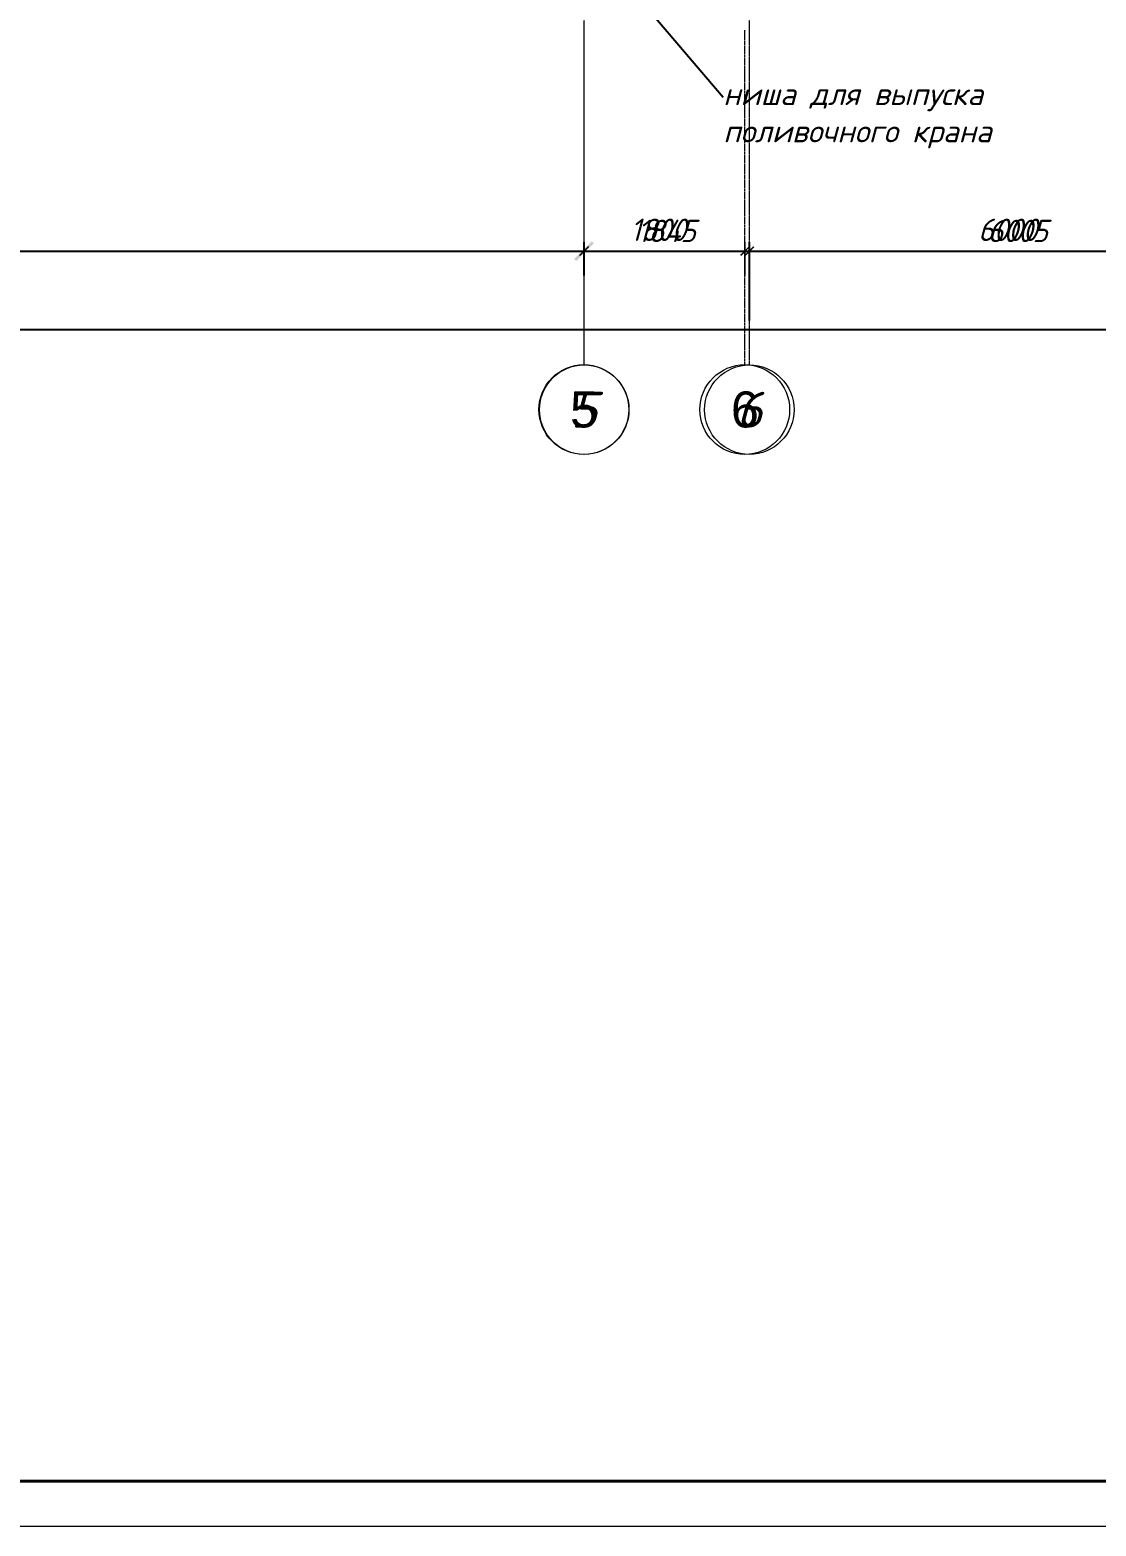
# Model space of a CAD drawing. Header units: millimetres. Extents: x -10178924 to 11692288, y -947381 to 58396.
# Drawn here: x 726361 to 738282, y -845976 to -829243 of the extents above; entities that cross this region are included whole.
import ezdxf
from ezdxf.enums import TextEntityAlignment as Align

# ---------------------------------------------------------------- set-up
doc = ezdxf.new("R2010")
doc.units = ezdxf.units.MM
doc.linetypes.add('осевая', pattern=[50.8, 31.75, -6.35, 6.35, -6.35])
doc.layers.add('PDF _Ramka', color=7, linetype='Continuous')
doc.layers.add('PDF _Размеры осевые', color=7, linetype='Continuous', true_color=0x5d6970)
for name, color, linetype, lineweight in [('PDF _Текст', 7, 'Continuous', 5), ('Размеры осевые', 153, 'Continuous', 9), ('Текст 0.09', 250, 'Continuous', 5)]:
    doc.layers.add(name, color=color, linetype=linetype, lineweight=lineweight)
doc.styles.add('PDF ArialMT', font='arial.ttf')
doc.styles.add('PDF GOST Common Italic', font='GOST_Common Italic.ttf')
doc.styles.add('PDF ISOCPEUR Italic', font='isocpeui.ttf')
doc.styles.add('НТПИ_ТИ', font='isocpeui.ttf', dxfattribs={"height": 250})
doc.styles.add('Текст_М100', font='GOST_Common Italic.ttf', dxfattribs={"height": 250})
doc.dimstyles.new('Размеры_М100', dxfattribs={"dimtxt": 250, "dimasz": 100, "dimexe": 100, "dimexo": 100, "dimgap": 100, "dimtad": 1, "dimrnd": 5, "dimtxsty": 'Текст_М100', "dimblk": 'ARCHTICK', "dimcen": 250, "dimdle": 100, "dimadec": 0, "dimazin": 2, "dimtfac": 1, "dimtmove": 1, "dimatfit": 3, "dimfxl": 1, "dimarcsym": 0})

# ---------------------------------------------------------------- blocks, each defined once
blk = doc.blocks.new('_ArchTick')
at = {"color": 0, "linetype": 'ByBlock', "const_width": 0.15}
blk.add_lwpolyline([(-0.5, -0.5), (0.5, 0.5)], dxfattribs=at)
blk = doc.blocks.new('*D2726')
at = {"layer": 'Defpoints', "color": 0, "ltscale": 100, "transparency": 16777216}
for p in [(10200, -50926), (-7000, -51300), (10200, -51300)]:
    blk.add_point(p, dxfattribs=at)
at = {"layer": 'Размеры осевые', "color": 0, "lineweight": -2, "ltscale": 100, "transparency": 16777216}
for p, q in [((-7000, -51200), (-7000, -50826)), ((10200, -51200), (10200, -50826)), ((-7100, -50926), (10300, -50926))]:
    blk.add_line(p, q, dxfattribs=at)
at = {"layer": 'Размеры осевые', "color": 0, "lineweight": -2, "ltscale": 100, "transparency": 16777216, "xscale": 100, "yscale": 100, "zscale": 100, "rotation": 180}
blk.add_blockref('_ArchTick', (-7000, -50926), dxfattribs=at)
at = {"layer": 'Размеры осевые', "color": 0, "lineweight": -2, "ltscale": 100, "transparency": 16777216, "xscale": 100, "yscale": 100, "zscale": 100}
blk.add_blockref('_ArchTick', (10200, -50926), dxfattribs=at)
at = {"layer": 'Размеры осевые', "color": 0, "ltscale": 100, "transparency": 16777216, "insert": (1600, -50700), "char_height": 250, "attachment_point": 5, "style": 'Текст_М100'}
blk.add_mtext('17200', dxfattribs=at)
blk = doc.blocks.new('*D2683')
at = {"layer": 'Defpoints', "color": 0, "ltscale": 100, "transparency": 16777216}
for p in [(12047, -50926), (10200, -51300), (12047, -51804)]:
    blk.add_point(p, dxfattribs=at)
at = {"layer": 'Размеры осевые', "color": 0, "lineweight": -2, "ltscale": 100, "transparency": 16777216}
for p, q in [((10200, -51200), (10200, -50826)), ((12047, -51704), (12047, -50826)), ((10100, -50926), (12147, -50926))]:
    blk.add_line(p, q, dxfattribs=at)
at = {"layer": 'Размеры осевые', "color": 0, "lineweight": -2, "ltscale": 100, "transparency": 16777216, "xscale": 100, "yscale": 100, "zscale": 100, "rotation": 180}
blk.add_blockref('_ArchTick', (10200, -50926), dxfattribs=at)
at = {"layer": 'Размеры осевые', "color": 0, "lineweight": -2, "ltscale": 100, "transparency": 16777216, "xscale": 100, "yscale": 100, "zscale": 100}
blk.add_blockref('_ArchTick', (12047, -50926), dxfattribs=at)
at = {"layer": 'Размеры осевые', "color": 0, "ltscale": 100, "transparency": 16777216, "insert": (11123, -50701), "char_height": 250, "attachment_point": 5, "style": 'Текст_М100'}
blk.add_mtext('1845', dxfattribs=at)
blk = doc.blocks.new('*D2684')
at = {"layer": 'Defpoints', "color": 0, "ltscale": 100, "transparency": 16777216}
for p in [(18052, -50926), (12047, -51804), (18052, -51804)]:
    blk.add_point(p, dxfattribs=at)
at = {"layer": 'Размеры осевые', "color": 0, "lineweight": -2, "ltscale": 100, "transparency": 16777216}
for p, q in [((12047, -51704), (12047, -50826)), ((18052, -51704), (18052, -50826)), ((11947, -50926), (18152, -50926))]:
    blk.add_line(p, q, dxfattribs=at)
at = {"layer": 'Размеры осевые', "color": 0, "lineweight": -2, "ltscale": 100, "transparency": 16777216, "xscale": 100, "yscale": 100, "zscale": 100, "rotation": 180}
blk.add_blockref('_ArchTick', (12047, -50926), dxfattribs=at)
at = {"layer": 'Размеры осевые', "color": 0, "lineweight": -2, "ltscale": 100, "transparency": 16777216, "xscale": 100, "yscale": 100, "zscale": 100}
blk.add_blockref('_ArchTick', (18052, -50926), dxfattribs=at)
at = {"layer": 'Размеры осевые', "color": 0, "ltscale": 100, "transparency": 16777216, "insert": (15049, -50701), "char_height": 250, "attachment_point": 5, "style": 'Текст_М100'}
blk.add_mtext('6005', dxfattribs=at)
blk = doc.blocks.new('*D2691')
at = {"layer": 'Defpoints', "color": 0, "ltscale": 100, "transparency": 16777216}
for p in [(61000, -51804), (-7000, -52200), (61000, -52200)]:
    blk.add_point(p, dxfattribs=at)
at = {"layer": 'Размеры осевые', "color": 0, "lineweight": -2, "ltscale": 100, "transparency": 16777216}
for p, q in [((-7100, -51804), (61100, -51804)), ((-7000, -52100), (-7000, -51704)), ((61000, -52100), (61000, -51704))]:
    blk.add_line(p, q, dxfattribs=at)
at = {"layer": 'Размеры осевые', "color": 0, "lineweight": -2, "ltscale": 100, "transparency": 16777216, "xscale": 100, "yscale": 100, "zscale": 100, "rotation": 180}
blk.add_blockref('_ArchTick', (-7000, -51804), dxfattribs=at)
at = {"layer": 'Размеры осевые', "color": 0, "lineweight": -2, "ltscale": 100, "transparency": 16777216, "xscale": 100, "yscale": 100, "zscale": 100}
blk.add_blockref('_ArchTick', (61000, -51804), dxfattribs=at)
at = {"layer": 'Размеры осевые', "color": 0, "ltscale": 100, "transparency": 16777216, "insert": (27000, -51579), "char_height": 250, "attachment_point": 5, "style": 'Текст_М100'}
blk.add_mtext('68000', dxfattribs=at)
blk = doc.blocks.new('A$C5282721b')
at = {"layer": 'Размеры осевые', "color": 251, "linetype": 'осевая', "ltscale": 0.5, "transparency": 33554687}
for p, q in [((10200, -52200), (10200, -40100)), ((12046.848, -52200), (12046.848, -40100))]:
    blk.add_line(p, q, dxfattribs=at)
at = {"layer": 'Размеры осевые', "color": 251, "ltscale": 100, "transparency": 33554687}
for centre in [(10200, -52700), (12046.848, -52700)]:
    blk.add_circle(centre, 500, dxfattribs=at)
at = {"layer": 'Текст 0.09', "color": 7, "linetype": 'ByBlock', "lineweight": -2, "ltscale": 100, "transparency": 33554687}
blk.add_line((11754.224, -49206.186), (11754.584, -49206.186), dxfattribs=at)
blk.add_line((11754.224, -49206.186), (11754.584, -49206.186), dxfattribs=at)
blk.add_lwpolyline([(10911.706, -48217.225), (11754.224, -49206.186)], dxfattribs=at)
blk.add_lwpolyline([(10911.706, -48217.225), (11754.224, -49206.186)], dxfattribs=at)
at = {"layer": 'Размеры осевые', "color": 251, "ltscale": 100, "transparency": 33554687, "style": 'PDF ISOCPEUR Italic'}
for s, p in [('5', (10200, -52700)), ('6', (12046.848, -52700))]:
    blk.add_text(s, height=400, dxfattribs=at).set_placement(p, align=Align.MIDDLE_CENTER)
at = {"layer": 'Текст 0.09', "color": 7, "ltscale": 100, "transparency": 33554687, "insert": (11754.674, -49043.686), "char_height": 250, "attachment_point": 1, "style": 'НТПИ_ТИ'}
blk.add_mtext('ниша для выпуска\\Pполивочного крана', dxfattribs=at)
blk.add_mtext('ниша для выпуска\\Pполивочного крана', dxfattribs=at)
at = {"layer": 'Размеры осевые', "color": 251, "ltscale": 100, "transparency": 33554687}
for base, p1, p2, picture, middle in [((10200, -50926.23), (-7000, -51300), (10200, -51300), '*D2726', (1600, -50699.62)), ((12046.848, -50926.23), (10200, -51300), (12046.848, -51804.076), '*D2683', (11123.424, -50701.23)), ((18051.9129, -50926.2303), (12046.8481, -51804.0761), (18051.9129, -51804.0761), '*D2684', (15049.3805, -50701.2303)), ((61000, -51804.076), (-7000, -52200), (61000, -52200), '*D2691', (27000, -51579.076))]:
    dim = blk.add_linear_dim(base=base, p1=p1, p2=p2, dimstyle='Размеры_М100', dxfattribs=at)
    dim.commit()
    dim.dimension.update_dxf_attribs({"geometry": picture, "text_midpoint": middle})

msp = doc.modelspace()

# ---------------------------------------------------------------- linework, layer by layer
at = {"layer": 'PDF _Ramka', "lineweight": 20}
msp.add_lwpolyline([(815763.5, -845975.8), (815763.5, -761883.4), (696874.3, -761883.4), (696874.3, -845975.8)], close=True, dxfattribs=at)
at = {"layer": 'PDF _Ramka', "lineweight": 40}
msp.add_lwpolyline([(815263.9, -762379.5), (698872.3, -762379.5), (698872.3, -845472.9), (815263.9, -845472.9)], close=True, dxfattribs=at)
at = {"layer": 'PDF _Размеры осевые', "lineweight": 9}
for points in [[(732556.7, -829258.2), (732556.7, -829245.5)], [(734355.9, -829258.2), (734355.9, -829245.5)], [(732556.7, -829266.7), (732556.7, -829262.5)], [(732556.7, -829283.6), (732556.7, -829270.9)], [(732556.7, -829292.1), (732556.7, -829287.9)], [(732556.7, -829309), (732556.7, -829296.3)], [(732556.7, -829317.5), (732556.7, -829313.3)], [(732556.7, -829334.4), (732556.7, -829321.7)], [(732556.7, -829342.9), (732556.7, -829338.7)], [(732556.7, -829359.8), (732556.7, -829347.1)], [(732556.7, -829368.3), (732556.7, -829364.1)], [(732556.7, -829385.2), (732556.7, -829372.5)], [(732556.7, -829393.7), (732556.7, -829389.5)], [(732556.7, -829410.6), (732556.7, -829397.9)], [(732556.7, -829419.1), (732556.7, -829414.9)], [(732556.7, -829436), (732556.7, -829423.3)], [(734355.9, -829266.7), (734355.9, -829262.5)], [(734355.9, -829283.6), (734355.9, -829270.9)], [(734355.9, -829292.1), (734355.9, -829287.9)], [(734355.9, -829309), (734355.9, -829296.3)], [(734355.9, -829317.5), (734355.9, -829313.3)], [(734355.9, -829334.4), (734355.9, -829321.7)], [(734355.9, -829342.9), (734355.9, -829338.7)], [(734355.9, -829359.8), (734355.9, -829347.1)], [(734355.9, -829368.3), (734355.9, -829364.1)], [(734355.9, -829385.2), (734355.9, -829372.5)], [(734355.9, -829393.7), (734355.9, -829389.5)], [(734355.9, -829410.6), (734355.9, -829397.9)], [(734355.9, -829419.1), (734355.9, -829414.9)], [(734355.9, -829436), (734355.9, -829423.3)], [(732556.7, -829444.5), (732556.7, -829440.3)], [(732556.7, -829461.4), (732556.7, -829448.7)], [(732556.7, -829469.9), (732556.7, -829465.7)], [(732556.7, -829486.8), (732556.7, -829474.1)], [(732556.7, -829495.3), (732556.7, -829491.1)], [(732556.7, -829512.2), (732556.7, -829499.5)], [(732556.7, -829520.7), (732556.7, -829516.5)], [(732556.7, -829537.6), (732556.7, -829524.9)], [(732556.7, -829546.1), (732556.7, -829541.9)], [(732556.7, -829563), (732556.7, -829550.3)], [(732556.7, -829571.5), (732556.7, -829567.3)], [(732556.7, -829588.4), (732556.7, -829575.7)], [(734355.9, -829444.5), (734355.9, -829440.3)], [(734355.9, -829461.4), (734355.9, -829448.7)], [(734355.9, -829469.9), (734355.9, -829465.7)], [(734355.9, -829486.8), (734355.9, -829474.1)], [(734355.9, -829495.3), (734355.9, -829491.1)], [(734355.9, -829512.2), (734355.9, -829499.5)], [(734355.9, -829520.7), (734355.9, -829516.5)], [(734355.9, -829537.6), (734355.9, -829524.9)], [(734355.9, -829546.1), (734355.9, -829541.9)], [(734355.9, -829563), (734355.9, -829550.3)], [(734355.9, -829571.5), (734355.9, -829567.3)], [(734355.9, -829588.4), (734355.9, -829575.7)], [(732556.7, -829596.9), (732556.7, -829592.7)], [(732556.7, -829613.8), (732556.7, -829601.1)], [(732556.7, -829622.3), (732556.7, -829618.1)], [(732556.7, -829639.2), (732556.7, -829626.5)], [(732556.7, -829647.7), (732556.7, -829643.5)], [(732556.7, -829664.6), (732556.7, -829651.9)], [(732556.7, -829673.1), (732556.7, -829668.9)], [(732556.7, -829690), (732556.7, -829677.3)], [(732556.7, -829698.5), (732556.7, -829694.3)], [(732556.7, -829715.4), (732556.7, -829702.7)], [(732556.7, -829723.9), (732556.7, -829719.7)], [(732556.7, -829740.8), (732556.7, -829728.1)], [(732556.7, -829749.3), (732556.7, -829745.1)], [(732556.7, -829766.2), (732556.7, -829753.5)], [(734355.9, -829596.9), (734355.9, -829592.7)], [(734355.9, -829613.8), (734355.9, -829601.1)], [(734355.9, -829622.3), (734355.9, -829618.1)], [(734355.9, -829639.2), (734355.9, -829626.5)], [(734355.9, -829647.7), (734355.9, -829643.5)], [(734355.9, -829664.6), (734355.9, -829651.9)], [(734355.9, -829673.1), (734355.9, -829668.9)], [(734355.9, -829690), (734355.9, -829677.3)], [(734355.9, -829698.5), (734355.9, -829694.3)], [(734355.9, -829715.4), (734355.9, -829702.7)], [(734355.9, -829723.9), (734355.9, -829719.7)], [(734355.9, -829740.8), (734355.9, -829728.1)], [(734355.9, -829749.3), (734355.9, -829745.1)], [(734355.9, -829766.2), (734355.9, -829753.5)], [(732556.7, -829774.7), (732556.7, -829770.5)], [(732556.7, -829791.6), (732556.7, -829778.9)], [(732556.7, -829800.1), (732556.7, -829795.9)], [(732556.7, -829817), (732556.7, -829804.3)], [(732556.7, -829825.5), (732556.7, -829821.3)], [(732556.7, -829842.4), (732556.7, -829829.7)], [(732556.7, -829850.9), (732556.7, -829846.7)], [(732556.7, -829867.8), (732556.7, -829855.1)], [(732556.7, -829876.3), (732556.7, -829872.1)], [(732556.7, -829893.2), (732556.7, -829880.5)], [(732556.7, -829901.7), (732556.7, -829897.5)], [(732556.7, -829918.6), (732556.7, -829905.9)], [(732556.7, -829927.1), (732556.7, -829922.9)], [(734355.9, -829774.7), (734355.9, -829770.5)], [(734355.9, -829791.6), (734355.9, -829778.9)], [(734355.9, -829800.1), (734355.9, -829795.9)], [(734355.9, -829817), (734355.9, -829804.3)], [(734355.9, -829825.5), (734355.9, -829821.3)], [(734355.9, -829842.4), (734355.9, -829829.7)], [(734355.9, -829850.9), (734355.9, -829846.7)], [(734355.9, -829867.8), (734355.9, -829855.1)], [(734355.9, -829876.3), (734355.9, -829872.1)], [(734355.9, -829893.2), (734355.9, -829880.5)], [(734355.9, -829901.7), (734355.9, -829897.5)], [(734355.9, -829918.6), (734355.9, -829905.9)], [(734355.9, -829927.1), (734355.9, -829922.9)], [(732556.7, -829944), (732556.7, -829931.3)], [(732556.7, -829952.5), (732556.7, -829948.3)], [(732556.7, -829969.4), (732556.7, -829956.7)], [(732556.7, -829977.9), (732556.7, -829973.7)], [(732556.7, -829994.8), (732556.7, -829982.1)], [(732556.7, -830003.3), (732556.7, -829999.1)], [(732556.7, -830020.2), (732556.7, -830007.5)], [(732556.7, -830028.7), (732556.7, -830024.5)], [(732556.7, -830045.6), (732556.7, -830032.9)], [(732556.7, -830054.1), (732556.7, -830049.9)], [(732556.7, -830071), (732556.7, -830058.3)], [(732556.7, -830079.5), (732556.7, -830075.3)], [(732556.7, -830096.4), (732556.7, -830083.7)], [(734355.9, -829944), (734355.9, -829931.3)], [(734355.9, -829952.5), (734355.9, -829948.3)], [(734355.9, -829969.4), (734355.9, -829956.7)], [(734355.9, -829977.9), (734355.9, -829973.7)], [(734355.9, -829994.8), (734355.9, -829982.1)], [(734355.9, -830003.3), (734355.9, -829999.1)], [(734355.9, -830020.2), (734355.9, -830007.5)], [(734355.9, -830028.7), (734355.9, -830024.5)], [(734355.9, -830045.6), (734355.9, -830032.9)], [(734355.9, -830054.1), (734355.9, -830049.9)], [(734355.9, -830071), (734355.9, -830058.3)], [(734355.9, -830079.5), (734355.9, -830075.3)], [(734355.9, -830096.4), (734355.9, -830083.7)], [(732556.7, -830104.9), (732556.7, -830100.7)], [(732556.7, -830121.8), (732556.7, -830109.1)], [(732556.7, -830130.3), (732556.7, -830126.1)], [(732556.7, -830147.2), (732556.7, -830134.5)], [(732556.7, -830155.7), (732556.7, -830151.5)], [(732556.7, -830172.6), (732556.7, -830159.9)], [(732556.7, -830181.1), (732556.7, -830176.9)], [(732556.7, -830198), (732556.7, -830185.3)], [(732556.7, -830206.5), (732556.7, -830202.3)], [(732556.7, -830223.4), (732556.7, -830210.7)], [(732556.7, -830231.9), (732556.7, -830227.7)], [(732556.7, -830248.8), (732556.7, -830236.1)], [(732556.7, -830257.3), (732556.7, -830253.1)], [(734355.9, -830104.9), (734355.9, -830100.7)], [(734355.9, -830121.8), (734355.9, -830109.1)], [(734355.9, -830130.3), (734355.9, -830126.1)], [(734355.9, -830147.2), (734355.9, -830134.5)], [(734355.9, -830155.7), (734355.9, -830151.5)], [(734355.9, -830172.6), (734355.9, -830159.9)], [(734355.9, -830181.1), (734355.9, -830176.9)], [(734355.9, -830198), (734355.9, -830185.3)], [(734355.9, -830206.5), (734355.9, -830202.3)], [(734355.9, -830223.4), (734355.9, -830210.7)], [(734355.9, -830231.9), (734355.9, -830227.7)], [(734355.9, -830248.8), (734355.9, -830236.1)], [(734355.9, -830257.3), (734355.9, -830253.1)], [(732556.7, -830274.2), (732556.7, -830261.5)], [(732556.7, -830282.7), (732556.7, -830278.5)], [(732556.7, -830299.6), (732556.7, -830286.9)], [(732556.7, -830308.1), (732556.7, -830303.9)], [(732556.7, -830325), (732556.7, -830312.3)], [(732556.7, -830333.5), (732556.7, -830329.3)], [(732556.7, -830350.4), (732556.7, -830337.7)], [(732556.7, -830358.9), (732556.7, -830354.7)], [(732556.7, -830375.8), (732556.7, -830363.1)], [(732556.7, -830384.3), (732556.7, -830380.1)], [(732556.7, -830401.2), (732556.7, -830388.5)], [(732556.7, -830409.7), (732556.7, -830405.5)], [(732556.7, -830426.6), (732556.7, -830413.9)], [(734355.9, -830274.2), (734355.9, -830261.5)], [(734355.9, -830282.7), (734355.9, -830278.5)], [(734355.9, -830299.6), (734355.9, -830286.9)], [(734355.9, -830308.1), (734355.9, -830303.9)], [(734355.9, -830325), (734355.9, -830312.3)], [(734355.9, -830333.5), (734355.9, -830329.3)], [(734355.9, -830350.4), (734355.9, -830337.7)], [(734355.9, -830358.9), (734355.9, -830354.7)], [(734355.9, -830375.8), (734355.9, -830363.1)], [(734355.9, -830384.3), (734355.9, -830380.1)], [(734355.9, -830401.2), (734355.9, -830388.5)], [(734355.9, -830409.7), (734355.9, -830405.5)], [(734355.9, -830426.6), (734355.9, -830413.9)], [(732556.7, -830435.1), (732556.7, -830430.9)], [(732556.7, -830452), (732556.7, -830439.3)], [(732556.7, -830460.5), (732556.7, -830456.3)], [(732556.7, -830477.4), (732556.7, -830464.7)], [(732556.7, -830485.9), (732556.7, -830481.7)], [(732556.7, -830502.8), (732556.7, -830490.1)], [(732556.7, -830511.3), (732556.7, -830507.1)], [(732556.7, -830528.2), (732556.7, -830515.5)], [(732556.7, -830536.7), (732556.7, -830532.5)], [(732556.7, -830553.6), (732556.7, -830540.9)], [(732556.7, -830562.1), (732556.7, -830557.9)], [(732556.7, -830579), (732556.7, -830566.3)], [(732556.7, -830587.5), (732556.7, -830583.3)], [(732556.7, -830604.4), (732556.7, -830591.7)], [(734355.9, -830435.1), (734355.9, -830430.9)], [(734355.9, -830452), (734355.9, -830439.3)], [(734355.9, -830460.5), (734355.9, -830456.3)], [(734355.9, -830477.4), (734355.9, -830464.7)], [(734355.9, -830485.9), (734355.9, -830481.7)], [(734355.9, -830502.8), (734355.9, -830490.1)], [(734355.9, -830511.3), (734355.9, -830507.1)], [(734355.9, -830528.2), (734355.9, -830515.5)], [(734355.9, -830536.7), (734355.9, -830532.5)], [(734355.9, -830553.6), (734355.9, -830540.9)], [(734355.9, -830562.1), (734355.9, -830557.9)], [(734355.9, -830579), (734355.9, -830566.3)], [(734355.9, -830587.5), (734355.9, -830583.3)], [(734355.9, -830604.4), (734355.9, -830591.7)], [(732556.7, -830612.9), (732556.7, -830608.7)], [(732556.7, -830629.8), (732556.7, -830617.1)], [(732556.7, -830638.3), (732556.7, -830634.1)], [(732556.7, -830655.2), (732556.7, -830642.5)], [(732556.7, -830663.7), (732556.7, -830659.5)], [(732556.7, -830680.6), (732556.7, -830667.9)], [(732556.7, -830689.1), (732556.7, -830684.9)], [(732556.7, -830706), (732556.7, -830693.3)], [(732556.7, -830714.5), (732556.7, -830710.3)], [(732556.7, -830731.4), (732556.7, -830718.7)], [(732556.7, -830739.9), (732556.7, -830735.7)], [(732556.7, -830756.8), (732556.7, -830744.1)], [(732556.7, -830765.3), (732556.7, -830761.1)], [(734355.9, -830612.9), (734355.9, -830608.7)], [(734355.9, -830629.8), (734355.9, -830617.1)], [(734355.9, -830638.3), (734355.9, -830634.1)], [(734355.9, -830655.2), (734355.9, -830642.5)], [(734355.9, -830663.7), (734355.9, -830659.5)], [(734355.9, -830680.6), (734355.9, -830667.9)], [(734355.9, -830689.1), (734355.9, -830684.9)], [(734355.9, -830706), (734355.9, -830693.3)], [(734355.9, -830714.5), (734355.9, -830710.3)], [(734355.9, -830731.4), (734355.9, -830718.7)], [(734355.9, -830739.9), (734355.9, -830735.7)], [(734355.9, -830756.8), (734355.9, -830744.1)], [(734355.9, -830765.3), (734355.9, -830761.1)], [(732556.7, -830782.2), (732556.7, -830769.5)], [(732556.7, -830790.7), (732556.7, -830786.5)], [(732556.7, -830807.6), (732556.7, -830794.9)], [(732556.7, -830816.1), (732556.7, -830811.9)], [(732556.7, -830833), (732556.7, -830820.3)], [(732556.7, -830841.5), (732556.7, -830837.3)], [(732556.7, -830858.4), (732556.7, -830845.7)], [(732556.7, -830866.9), (732556.7, -830862.7)], [(732556.7, -830883.8), (732556.7, -830871.1)], [(732556.7, -830892.3), (732556.7, -830888.1)], [(732556.7, -830909.2), (732556.7, -830896.5)], [(732556.7, -830917.7), (732556.7, -830913.5)], [(732556.7, -830934.6), (732556.7, -830921.9)], [(734355.9, -830782.2), (734355.9, -830769.5)], [(734355.9, -830790.7), (734355.9, -830786.5)], [(734355.9, -830807.6), (734355.9, -830794.9)], [(734355.9, -830816.1), (734355.9, -830811.9)], [(734355.9, -830833), (734355.9, -830820.3)], [(734355.9, -830841.5), (734355.9, -830837.3)], [(734355.9, -830858.4), (734355.9, -830845.7)], [(734355.9, -830866.9), (734355.9, -830862.7)], [(734355.9, -830883.8), (734355.9, -830871.1)], [(734355.9, -830892.3), (734355.9, -830888.1)], [(734355.9, -830909.2), (734355.9, -830896.5)], [(734355.9, -830917.7), (734355.9, -830913.5)], [(734355.9, -830934.6), (734355.9, -830921.9)], [(732556.7, -830943.1), (732556.7, -830938.9)], [(732556.7, -830960), (732556.7, -830947.3)], [(732556.7, -830968.5), (732556.7, -830964.3)], [(732556.7, -830985.4), (732556.7, -830972.7)], [(732556.7, -830993.9), (732556.7, -830989.7)], [(732556.7, -831010.8), (732556.7, -830998.1)], [(732556.7, -831019.3), (732556.7, -831015.1)], [(732556.7, -831036.2), (732556.7, -831023.5)], [(732556.7, -831044.7), (732556.7, -831040.5)], [(732556.7, -831061.6), (732556.7, -831048.9)], [(732556.7, -831070.1), (732556.7, -831065.9)], [(732556.7, -831087), (732556.7, -831074.3)], [(732556.7, -831095.5), (732556.7, -831091.3)], [(734355.9, -830943.1), (734355.9, -830938.9)], [(734355.9, -830960), (734355.9, -830947.3)], [(734355.9, -830968.5), (734355.9, -830964.3)], [(734355.9, -830985.4), (734355.9, -830972.7)], [(734355.9, -830993.9), (734355.9, -830989.7)], [(734355.9, -831010.8), (734355.9, -830998.1)], [(734355.9, -831019.3), (734355.9, -831015.1)], [(734355.9, -831036.2), (734355.9, -831023.5)], [(734355.9, -831044.7), (734355.9, -831040.5)], [(734355.9, -831061.6), (734355.9, -831048.9)], [(734355.9, -831070.1), (734355.9, -831065.9)], [(734355.9, -831087), (734355.9, -831074.3)], [(734355.9, -831095.5), (734355.9, -831091.3)], [(732556.7, -831112.4), (732556.7, -831099.7)], [(732556.7, -831120.9), (732556.7, -831116.7)], [(732556.7, -831137.8), (732556.7, -831125.1)], [(732556.7, -831146.3), (732556.7, -831142.1)], [(732556.7, -831163.2), (732556.7, -831150.5)], [(732556.7, -831171.7), (732556.7, -831167.5)], [(732556.7, -831188.6), (732556.7, -831175.9)], [(732556.7, -831197.1), (732556.7, -831192.9)], [(732556.7, -831214), (732556.7, -831201.3)], [(732556.7, -831222.5), (732556.7, -831218.3)], [(732556.7, -831239.4), (732556.7, -831226.7)], [(732556.7, -831247.9), (732556.7, -831243.7)], [(732556.7, -831264.8), (732556.7, -831252.1)], [(734355.9, -831112.4), (734355.9, -831099.7)], [(734355.9, -831120.9), (734355.9, -831116.7)], [(734355.9, -831137.8), (734355.9, -831125.1)], [(734355.9, -831146.3), (734355.9, -831142.1)], [(734355.9, -831163.2), (734355.9, -831150.5)], [(734355.9, -831171.7), (734355.9, -831167.5)], [(734355.9, -831188.6), (734355.9, -831175.9)], [(734355.9, -831197.1), (734355.9, -831192.9)], [(734355.9, -831214), (734355.9, -831201.3)], [(734355.9, -831222.5), (734355.9, -831218.3)], [(734355.9, -831239.4), (734355.9, -831226.7)], [(734355.9, -831247.9), (734355.9, -831243.7)], [(734355.9, -831264.8), (734355.9, -831252.1)], [(732556.7, -831273.3), (732556.7, -831269.1)], [(732556.7, -831290.2), (732556.7, -831277.5)], [(732556.7, -831298.7), (732556.7, -831294.5)], [(732556.7, -831315.6), (732556.7, -831302.9)], [(732556.7, -831324.1), (732556.7, -831319.9)], [(732556.7, -831341), (732556.7, -831328.3)], [(732556.7, -831349.5), (732556.7, -831345.3)], [(732556.7, -831366.4), (732556.7, -831353.7)], [(732556.7, -831374.9), (732556.7, -831370.7)], [(732556.7, -831391.8), (732556.7, -831379.1)], [(732556.7, -831400.3), (732556.7, -831396.1)], [(732556.7, -831417.2), (732556.7, -831404.5)], [(732556.7, -831425.7), (732556.7, -831421.5)], [(732556.7, -831442.6), (732556.7, -831429.9)], [(734355.9, -831273.3), (734355.9, -831269.1)], [(734355.9, -831290.2), (734355.9, -831277.5)], [(734355.9, -831298.7), (734355.9, -831294.5)], [(734355.9, -831315.6), (734355.9, -831302.9)], [(734355.9, -831324.1), (734355.9, -831319.9)], [(734355.9, -831341), (734355.9, -831328.3)], [(734355.9, -831349.5), (734355.9, -831345.3)], [(734355.9, -831366.4), (734355.9, -831353.7)], [(734355.9, -831374.9), (734355.9, -831370.7)], [(734355.9, -831391.8), (734355.9, -831379.1)], [(734355.9, -831400.3), (734355.9, -831396.1)], [(734355.9, -831417.2), (734355.9, -831404.5)], [(734355.9, -831425.7), (734355.9, -831421.5)], [(734355.9, -831442.6), (734355.9, -831429.9)], [(732556.7, -831451.1), (732556.7, -831446.9)], [(732556.7, -831468), (732556.7, -831455.3)], [(732556.7, -831476.5), (732556.7, -831472.3)], [(732556.7, -831493.4), (732556.7, -831480.7)], [(732556.7, -831501.9), (732556.7, -831497.7)], [(732556.7, -831518.8), (732556.7, -831506.1)], [(732556.7, -831527.3), (732556.7, -831523.1)], [(732556.7, -831544.2), (732556.7, -831531.5)], [(732556.7, -831552.7), (732556.7, -831548.5)], [(732556.7, -831569.6), (732556.7, -831556.9)], [(732556.7, -832001.4), (732556.7, -831988.7), (732556.7, -831565.4)], [(732556.7, -831578.1), (732556.7, -831573.9)], [(732556.7, -831595), (732556.7, -831582.3)], [(734355.9, -831451.1), (734355.9, -831446.9)], [(734355.9, -831468), (734355.9, -831455.3)], [(734355.9, -831476.5), (734355.9, -831472.3)], [(734355.9, -831493.4), (734355.9, -831480.7)], [(734355.9, -831501.9), (734355.9, -831497.7)], [(734355.9, -831518.8), (734355.9, -831506.1)], [(734355.9, -831527.3), (734355.9, -831523.1)], [(734355.9, -831544.2), (734355.9, -831531.5)], [(734355.9, -831552.7), (734355.9, -831548.5)], [(734355.9, -831569.6), (734355.9, -831556.9)], [(734355.9, -831578.1), (734355.9, -831573.9)], [(734355.9, -831595), (734355.9, -831582.3)], [(715208.4, -831717.8), (732704.2, -831717.8)], [(732455.1, -831717.8), (734457.4, -831717.8)], [(732556.7, -831603.5), (732556.7, -831599.3)], [(732556.7, -831620.4), (732556.7, -831607.7)], [(732556.7, -831988.7), (732556.7, -831616.2)], [(732556.7, -831628.9), (732556.7, -831624.7)], [(732556.7, -831645.8), (732556.7, -831633.1)], [(732556.7, -831654.3), (732556.7, -831650.1)], [(732556.7, -831671.2), (732556.7, -831658.5)], [(732556.7, -831679.7), (732556.7, -831675.5)], [(732556.7, -831696.6), (732556.7, -831683.9)], [(732556.7, -831705.1), (732556.7, -831700.9)], [(732556.7, -831722), (732556.7, -831709.3)], [(732556.7, -831730.5), (732556.7, -831726.3)], [(732556.7, -831747.4), (732556.7, -831734.7)], [(732556.7, -831755.9), (732556.7, -831751.7)], [(732556.7, -831772.8), (732556.7, -831760.1)], [(734254.3, -831717.8), (740455.9, -831717.8)], [(734355.9, -831603.5), (734355.9, -831599.3)], [(734355.9, -831620.4), (734355.9, -831607.7)], [(734355.9, -832001.4), (734355.9, -831988.7), (734355.9, -831616.2), (734355.9, -831988.7)], [(734355.9, -831628.9), (734355.9, -831624.7)], [(734355.9, -831645.8), (734355.9, -831633.1)], [(734355.9, -831654.3), (734355.9, -831650.1)], [(734355.9, -831671.2), (734355.9, -831658.5)], [(734355.9, -831679.7), (734355.9, -831675.5)], [(734355.9, -831696.6), (734355.9, -831683.9)], [(734355.9, -831705.1), (734355.9, -831700.9)], [(734355.9, -831722), (734355.9, -831709.3)], [(734355.9, -831730.5), (734355.9, -831726.3)], [(734355.9, -831747.4), (734355.9, -831734.7)], [(734355.9, -831755.9), (734355.9, -831751.7)], [(734355.9, -831772.8), (734355.9, -831760.1)], [(732556.7, -831781.3), (732556.7, -831777.1)], [(732556.7, -831798.2), (732556.7, -831785.5)], [(732556.7, -831806.7), (732556.7, -831802.5)], [(732556.7, -831823.6), (732556.7, -831810.9)], [(732556.7, -831832.1), (732556.7, -831827.9)], [(732556.7, -831849), (732556.7, -831836.3)], [(732556.7, -831857.5), (732556.7, -831853.3)], [(732556.7, -831874.4), (732556.7, -831861.7)], [(732556.7, -831882.9), (732556.7, -831878.7)], [(732556.7, -831899.8), (732556.7, -831887.1)], [(732556.7, -831908.3), (732556.7, -831904.1)], [(732556.7, -831925.2), (732556.7, -831912.5)], [(732556.7, -831933.7), (732556.7, -831929.5)], [(734355.9, -831781.3), (734355.9, -831777.1)], [(734355.9, -831798.2), (734355.9, -831785.5)], [(734355.9, -831806.7), (734355.9, -831802.5)], [(734355.9, -831823.6), (734355.9, -831810.9)], [(734355.9, -831832.1), (734355.9, -831827.9)], [(734355.9, -831849), (734355.9, -831836.3)], [(734355.9, -831857.5), (734355.9, -831853.3)], [(734355.9, -831874.4), (734355.9, -831861.7)], [(734355.9, -831882.9), (734355.9, -831878.7)], [(734355.9, -831899.8), (734355.9, -831887.1)], [(734355.9, -831908.3), (734355.9, -831904.1)], [(734355.9, -831925.2), (734355.9, -831912.5)], [(734355.9, -831933.7), (734355.9, -831929.5)], [(732556.7, -831950.6), (732556.7, -831937.9)], [(732556.7, -831959.1), (732556.7, -831954.9)], [(732556.7, -831976), (732556.7, -831963.3)], [(732556.7, -831984.5), (732556.7, -831980.3)], [(732556.7, -832009.9), (732556.7, -832005.7)], [(732556.7, -832026.8), (732556.7, -832014.1)], [(732556.7, -832035.3), (732556.7, -832031.1)], [(732556.7, -832052.2), (732556.7, -832039.5)], [(732556.7, -832060.7), (732556.7, -832056.5)], [(732556.7, -832077.6), (732556.7, -832064.9)], [(732556.7, -832086.1), (732556.7, -832081.9)], [(732556.7, -832103), (732556.7, -832090.3)], [(734355.9, -831950.6), (734355.9, -831937.9)], [(734355.9, -831959.1), (734355.9, -831954.9)], [(734355.9, -831976), (734355.9, -831963.3)], [(734355.9, -831984.5), (734355.9, -831980.3)], [(734355.9, -832009.9), (734355.9, -832005.7)], [(734355.9, -832026.8), (734355.9, -832014.1)], [(734355.9, -832035.3), (734355.9, -832031.1)], [(734355.9, -832052.2), (734355.9, -832039.5)], [(734355.9, -832060.7), (734355.9, -832056.5)], [(734355.9, -832077.6), (734355.9, -832064.9)], [(734355.9, -832086.1), (734355.9, -832081.9)], [(734355.9, -832103), (734355.9, -832090.3)], [(732556.7, -832111.5), (732556.7, -832107.3)], [(732556.7, -832128.4), (732556.7, -832115.7)], [(732556.7, -832136.9), (732556.7, -832132.7)], [(732556.7, -832153.8), (732556.7, -832141.1)], [(732556.7, -832162.3), (732556.7, -832158.1)], [(732556.7, -832179.2), (732556.7, -832166.5)], [(732556.7, -832187.7), (732556.7, -832183.5)], [(732556.7, -832204.6), (732556.7, -832191.9)], [(732556.7, -832213.1), (732556.7, -832208.9)], [(732556.7, -832230), (732556.7, -832217.3)], [(732556.7, -832238.5), (732556.7, -832234.3)], [(732556.7, -832255.4), (732556.7, -832242.7)], [(732556.7, -832263.9), (732556.7, -832259.7)], [(734355.9, -832111.5), (734355.9, -832107.3)], [(734355.9, -832128.4), (734355.9, -832115.7)], [(734355.9, -832136.9), (734355.9, -832132.7)], [(734355.9, -832153.8), (734355.9, -832141.1)], [(734355.9, -832162.3), (734355.9, -832158.1)], [(734355.9, -832179.2), (734355.9, -832166.5)], [(734355.9, -832187.7), (734355.9, -832183.5)], [(734355.9, -832204.6), (734355.9, -832191.9)], [(734355.9, -832213.1), (734355.9, -832208.9)], [(734355.9, -832230), (734355.9, -832217.3)], [(734355.9, -832238.5), (734355.9, -832234.3)], [(734355.9, -832255.4), (734355.9, -832242.7)], [(734355.9, -832263.9), (734355.9, -832259.7)], [(732556.7, -832280.8), (732556.7, -832268.1)], [(732556.7, -832289.3), (732556.7, -832285.1)], [(732556.7, -832306.2), (732556.7, -832293.5)], [(732556.7, -832314.7), (732556.7, -832310.5)], [(732556.7, -832331.6), (732556.7, -832318.9)], [(732556.7, -832340.1), (732556.7, -832335.9)], [(732556.7, -832357), (732556.7, -832344.3)], [(732556.7, -832365.5), (732556.7, -832361.3)], [(732556.7, -832382.4), (732556.7, -832369.7)], [(732556.7, -832390.9), (732556.7, -832386.7)], [(732556.7, -832407.8), (732556.7, -832395.1)], [(732556.7, -832416.3), (732556.7, -832412.1)], [(732556.7, -832433.2), (732556.7, -832420.5)], [(734355.9, -832280.8), (734355.9, -832268.1)], [(734355.9, -832289.3), (734355.9, -832285.1)], [(734355.9, -832306.2), (734355.9, -832293.5)], [(734355.9, -832314.7), (734355.9, -832310.5)], [(734355.9, -832331.6), (734355.9, -832318.9)], [(734355.9, -832340.1), (734355.9, -832335.9)], [(734355.9, -832357), (734355.9, -832344.3)], [(734355.9, -832365.5), (734355.9, -832361.3)], [(734355.9, -832382.4), (734355.9, -832369.7)], [(734355.9, -832390.9), (734355.9, -832386.7)], [(734355.9, -832407.8), (734355.9, -832395.1)], [(734355.9, -832416.3), (734355.9, -832412.1)], [(734355.9, -832433.2), (734355.9, -832420.5)], [(715255, -832594.1), (783451.7, -832594.1)], [(732556.7, -832441.7), (732556.7, -832437.5)], [(732556.7, -832458.6), (732556.7, -832445.9)], [(732556.7, -832467.1), (732556.7, -832462.9)], [(732556.7, -832484), (732556.7, -832471.3)], [(732556.7, -832492.5), (732556.7, -832488.3)], [(732556.7, -832509.4), (732556.7, -832496.7)], [(732556.7, -832517.9), (732556.7, -832513.7)], [(732556.7, -832534.8), (732556.7, -832522.1)], [(732556.7, -832543.3), (732556.7, -832539.1)], [(732556.7, -832560.2), (732556.7, -832547.5)], [(732556.7, -832568.7), (732556.7, -832564.5)], [(732556.7, -832585.6), (732556.7, -832572.9)], [(732556.7, -832594.1), (732556.7, -832589.9)], [(732556.7, -832611), (732556.7, -832598.3)], [(734355.9, -832441.7), (734355.9, -832437.5)], [(734355.9, -832458.6), (734355.9, -832445.9)], [(734355.9, -832467.1), (734355.9, -832462.9)], [(734355.9, -832484), (734355.9, -832471.3)], [(734355.9, -832492.5), (734355.9, -832488.3)], [(734355.9, -832509.4), (734355.9, -832496.7)], [(734355.9, -832517.9), (734355.9, -832513.7)], [(734355.9, -832534.8), (734355.9, -832522.1)], [(734355.9, -832543.3), (734355.9, -832539.1)], [(734355.9, -832560.2), (734355.9, -832547.5)], [(734355.9, -832568.7), (734355.9, -832564.5)], [(734355.9, -832585.6), (734355.9, -832572.9)], [(734355.9, -832594.1), (734355.9, -832589.9)], [(734355.9, -832611), (734355.9, -832598.3)], [(732556.7, -832619.5), (732556.7, -832615.3)], [(732556.7, -832636.4), (732556.7, -832623.7)], [(732556.7, -832644.9), (732556.7, -832640.7)], [(732556.7, -832661.8), (732556.7, -832649.1)], [(732556.7, -832670.3), (732556.7, -832666.1)], [(732556.7, -832687.2), (732556.7, -832674.5)], [(732556.7, -832695.7), (732556.7, -832691.5)], [(732556.7, -832712.6), (732556.7, -832699.9)], [(732556.7, -832721.1), (732556.7, -832716.9)], [(732556.7, -832738), (732556.7, -832725.3)], [(732556.7, -832746.5), (732556.7, -832742.3)], [(732556.7, -832763.4), (732556.7, -832750.7)], [(732556.7, -832771.9), (732556.7, -832767.7)], [(734355.9, -832619.5), (734355.9, -832615.3)], [(734355.9, -832636.4), (734355.9, -832623.7)], [(734355.9, -832644.9), (734355.9, -832640.7)], [(734355.9, -832661.8), (734355.9, -832649.1)], [(734355.9, -832670.3), (734355.9, -832666.1)], [(734355.9, -832687.2), (734355.9, -832674.5)], [(734355.9, -832695.7), (734355.9, -832691.5)], [(734355.9, -832712.6), (734355.9, -832699.9)], [(734355.9, -832721.1), (734355.9, -832716.9)], [(734355.9, -832738), (734355.9, -832725.3)], [(734355.9, -832746.5), (734355.9, -832742.3)], [(734355.9, -832763.4), (734355.9, -832750.7)], [(734355.9, -832771.9), (734355.9, -832767.7)], [(732556.7, -832788.8), (732556.7, -832776.1)], [(732556.7, -832797.3), (732556.7, -832793.1)], [(732556.7, -832814.2), (732556.7, -832801.5)], [(732556.7, -832822.7), (732556.7, -832818.5)], [(732556.7, -832839.6), (732556.7, -832827)], [(732556.7, -832848.1), (732556.7, -832843.9)], [(732556.7, -832865), (732556.7, -832852.3)], [(732556.7, -832873.5), (732556.7, -832869.3)], [(732556.7, -832890.5), (732556.7, -832877.8)], [(732556.7, -832898.9), (732556.7, -832894.7)], [(732556.7, -832915.8), (732556.7, -832903.1)], [(732556.7, -832924.3), (732556.7, -832920.1)], [(732556.7, -832941.3), (732556.7, -832928.6)], [(734355.9, -832788.8), (734355.9, -832776.1)], [(734355.9, -832797.3), (734355.9, -832793.1)], [(734355.9, -832814.2), (734355.9, -832801.5)], [(734355.9, -832822.7), (734355.9, -832818.5)], [(734355.9, -832839.6), (734355.9, -832827)], [(734355.9, -832848.1), (734355.9, -832843.9)], [(734355.9, -832865), (734355.9, -832852.3)], [(734355.9, -832873.5), (734355.9, -832869.3)], [(734355.9, -832890.5), (734355.9, -832877.8)], [(734355.9, -832898.9), (734355.9, -832894.7)], [(734355.9, -832915.8), (734355.9, -832903.1)], [(734355.9, -832924.3), (734355.9, -832920.1)], [(734355.9, -832941.3), (734355.9, -832928.6)], [(732556.7, -832949.7), (732556.7, -832945.5)], [(732556.7, -832966.6), (732556.7, -832954)], [(732556.7, -832975.1), (732556.7, -832970.9)], [(732556.7, -832992.1), (732556.7, -832979.4)], [(734355.9, -832949.7), (734355.9, -832945.5)], [(734355.9, -832966.6), (734355.9, -832954)], [(734355.9, -832975.1), (734355.9, -832970.9)], [(734355.9, -832992.1), (734355.9, -832979.4)]]:
    msp.add_lwpolyline(points, dxfattribs=at)
for centre in [(732554.6, -833489.5), (734353.8, -833489.5)]:
    msp.add_circle(centre, 501.6, dxfattribs=at)
at = {"layer": 'PDF _Размеры осевые', "transparency": 33554559}
for points in [[(732446.7, -831806.7), (732467.8, -831827.9), (732645.6, -831607.7)], [(732467.8, -831827.9), (732645.6, -831607.7), (732666.8, -831628.9)], [(732599.1, -831662.8), (732510.2, -831772.8), (732501.7, -831760.1)], [(732611.8, -831671.2), (732599.1, -831662.8), (732510.2, -831772.8)], [(734300.9, -831760.1), (734313.6, -831772.8), (734402.5, -831662.8)], [(734402.5, -831662.8), (734313.6, -831772.8), (734300.9, -831760.1)], [(734313.6, -831772.8), (734402.5, -831662.8), (734410.9, -831671.2)], [(734410.9, -831671.2), (734402.5, -831662.8), (734313.6, -831772.8)]]:
    msp.add_solid(points, dxfattribs=at)

# ---------------------------------------------------------------- block references
msp.add_blockref('A$C5282721b', (722358.6, -780790.4))

# ---------------------------------------------------------------- texts
at = {"layer": 'PDF _Текст', "color": 251, "true_color": 0x5d6970, "attachment_point": 4}
for s, insert, char_height, style in [('1800', (733073.2, -831478.9), 250, 'PDF GOST Common Italic'), ('6000', (736963.7, -831478.9), 250, 'PDF GOST Common Italic'), ('5', (732400.1, -833490.8), 402.3, 'PDF ArialMT'), ('6', (734199.3, -833490.8), 402.3, 'PDF ArialMT')]:
    msp.add_mtext(s, dxfattribs=dict(at, insert=insert, char_height=char_height, style=style))

doc.saveas('drawing.dxf')
